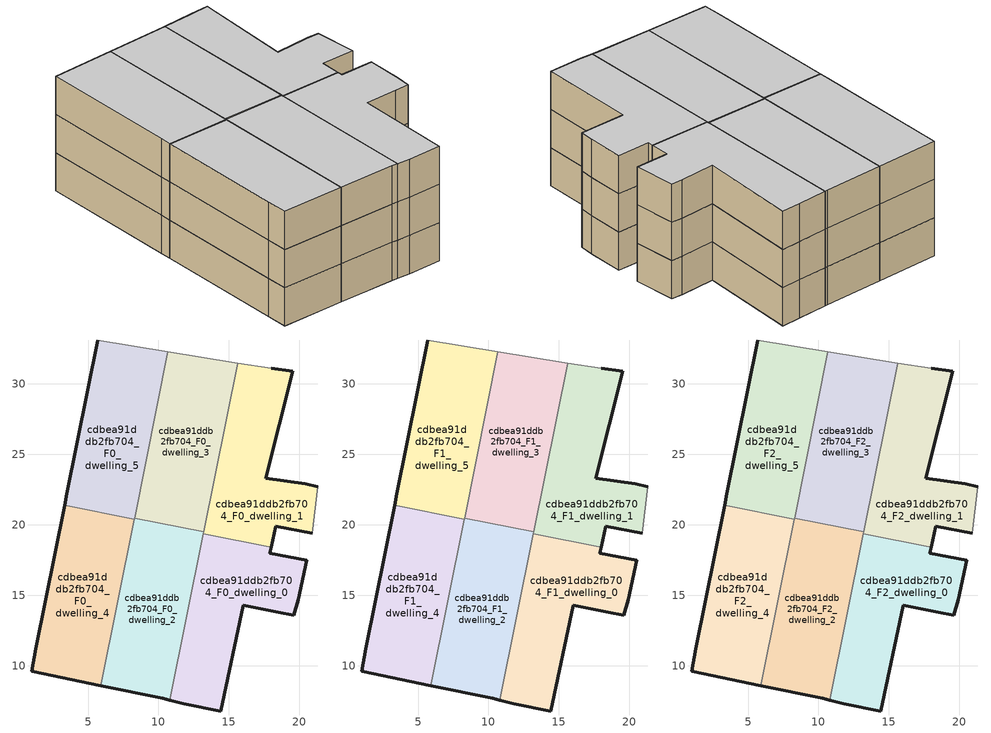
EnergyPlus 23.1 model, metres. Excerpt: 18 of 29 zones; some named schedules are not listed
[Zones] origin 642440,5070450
cdbea91ddb2fb704_F0_dwelling_0
 floor ground (EU_floor_Construction): 14.4,6.78 16.01,14.29 18.51,13.78 19.61,13.58 19.91,14.68 20.51,17.49 17.91,17.99 17.99,18.39 13.18,19.35 10.81,7.54 11.8,7.28 z0
 wall outside (EU_wall_Construction): 17.99,18.39 17.91,17.99 20.51,17.49 19.91,14.68 19.61,13.58 18.51,13.78 16.01,14.29 14.4,6.78 11.8,7.28 10.81,7.54 z0:3
 wall to cdbea91ddb2fb704_F0_dwelling_1 (EU_wall_Construction): 13.18,19.35 17.99,18.39 z0:3
 wall to cdbea91ddb2fb704_F0_dwelling_2 (EU_wall_Construction): 10.81,7.54 13.18,19.35 z0:3
cdbea91ddb2fb704_F0_dwelling_1
 floor ground (EU_floor_Construction): 20.91,19.39 21.31,22.69 20.41,22.89 17.61,23.29 19.51,30.89 18.01,31.1 15.6,31.47 13.18,19.35 17.99,18.39 18.31,19.89 z0
 wall outside (EU_wall_Construction): 20.91,19.39 18.31,19.89 17.99,18.39 / 18.01,31.1 19.51,30.89 17.61,23.29 20.41,22.89 21.31,22.69 z0:3
 wall adiabatic (EU_wall_Construction): 21.31,22.69 20.91,19.39 / 15.6,31.47 18.01,31.1 z0:3
 wall to cdbea91ddb2fb704_F0_dwelling_3 (EU_wall_Construction): 13.2,19.48 15.6,31.47 z0:3
 wall to cdbea91ddb2fb704_F0_dwelling_2 (EU_wall_Construction): 13.18,19.35 13.2,19.48 z0:3
cdbea91ddb2fb704_F0_dwelling_2
 floor ground (EU_floor_Construction): 10.81,7.54 13.2,19.48 8.3,20.47 5.92,8.58 10.3,7.68 z0
 wall outside (EU_wall_Construction): 10.81,7.54 10.3,7.68 5.92,8.58 z0:3
 wall to cdbea91ddb2fb704_F0_dwelling_3 (EU_wall_Construction): 8.3,20.47 13.2,19.48 z0:3
 wall to cdbea91ddb2fb704_F0_dwelling_4 (EU_wall_Construction): 5.92,8.58 8.28,20.38 z0:3
 wall to cdbea91ddb2fb704_F0_dwelling_5 (EU_wall_Construction): 8.28,20.38 8.3,20.47 z0:3
cdbea91ddb2fb704_F0_dwelling_3
 floor ground (EU_floor_Construction): 13.2,19.48 15.6,31.47 15.41,31.5 10.67,32.28 8.3,20.47 z0
 wall adiabatic (EU_wall_Construction): 10.67,32.28 15.41,31.5 15.6,31.47 z0:3
 wall to cdbea91ddb2fb704_F0_dwelling_5 (EU_wall_Construction): 8.3,20.47 10.67,32.28 z0:3
cdbea91ddb2fb704_F0_dwelling_4
 floor ground (EU_floor_Construction): 5.92,8.58 8.28,20.38 3.33,21.38 1.29,11.19 0.99,9.59 z0
 wall outside (EU_wall_Construction): 5.92,8.58 0.99,9.59 1.29,11.19 3.33,21.38 z0:3
 wall to cdbea91ddb2fb704_F0_dwelling_5 (EU_wall_Construction): 3.33,21.38 8.28,20.38 z0:3
cdbea91ddb2fb704_F0_dwelling_5
 floor ground (EU_floor_Construction): 8.28,20.38 10.67,32.28 5.7,33.1 3.5,22.19 3.33,21.38 z0
 wall outside (EU_wall_Construction): 3.33,21.38 3.5,22.19 5.7,33.1 z0:3
 wall adiabatic (EU_wall_Construction): 5.7,33.1 10.67,32.28 z0:3
cdbea91ddb2fb704_F1_dwelling_0
 floor to cdbea91ddb2fb704_F0_dwelling_0 (EU_floor_Construction): 14.4,6.78 16.01,14.29 18.51,13.78 19.61,13.58 19.91,14.68 20.51,17.49 17.91,17.99 17.99,18.39 13.18,19.35 10.81,7.54 11.8,7.28 z3
 wall outside (EU_wall_Construction): 17.99,18.39 17.91,17.99 20.51,17.49 19.91,14.68 19.61,13.58 18.51,13.78 16.01,14.29 14.4,6.78 11.8,7.28 10.81,7.54 z3:6
 wall to cdbea91ddb2fb704_F1_dwelling_1 (EU_wall_Construction): 13.18,19.35 17.99,18.39 z3:6
 wall to cdbea91ddb2fb704_F1_dwelling_2 (EU_wall_Construction): 10.81,7.54 13.18,19.35 z3:6
cdbea91ddb2fb704_F1_dwelling_1
 floor to cdbea91ddb2fb704_F0_dwelling_1 (EU_floor_Construction): 20.91,19.39 21.31,22.69 20.41,22.89 17.61,23.29 19.51,30.89 18.01,31.1 15.6,31.47 13.18,19.35 17.99,18.39 18.31,19.89 z3
 wall outside (EU_wall_Construction): 20.91,19.39 18.31,19.89 17.99,18.39 / 18.01,31.1 19.51,30.89 17.61,23.29 20.41,22.89 21.31,22.69 z3:6
 wall adiabatic (EU_wall_Construction): 21.31,22.69 20.91,19.39 / 15.6,31.47 18.01,31.1 z3:6
 wall to cdbea91ddb2fb704_F1_dwelling_3 (EU_wall_Construction): 13.2,19.48 15.6,31.47 z3:6
 wall to cdbea91ddb2fb704_F1_dwelling_2 (EU_wall_Construction): 13.18,19.35 13.2,19.48 z3:6
cdbea91ddb2fb704_F1_dwelling_2
 floor to cdbea91ddb2fb704_F0_dwelling_2 (EU_floor_Construction): 10.81,7.54 13.2,19.48 8.3,20.47 5.92,8.58 10.3,7.68 z3
 wall outside (EU_wall_Construction): 10.81,7.54 10.3,7.68 5.92,8.58 z3:6
 wall to cdbea91ddb2fb704_F1_dwelling_3 (EU_wall_Construction): 8.3,20.47 13.2,19.48 z3:6
 wall to cdbea91ddb2fb704_F1_dwelling_4 (EU_wall_Construction): 5.92,8.58 8.28,20.38 z3:6
 wall to cdbea91ddb2fb704_F1_dwelling_5 (EU_wall_Construction): 8.28,20.38 8.3,20.47 z3:6
cdbea91ddb2fb704_F1_dwelling_3
 floor to cdbea91ddb2fb704_F0_dwelling_3 (EU_floor_Construction): 13.2,19.48 15.6,31.47 15.41,31.5 10.67,32.28 8.3,20.47 z3
 wall adiabatic (EU_wall_Construction): 10.67,32.28 15.41,31.5 15.6,31.47 z3:6
 wall to cdbea91ddb2fb704_F1_dwelling_5 (EU_wall_Construction): 8.3,20.47 10.67,32.28 z3:6
cdbea91ddb2fb704_F1_dwelling_4
 floor to cdbea91ddb2fb704_F0_dwelling_4 (EU_floor_Construction): 5.92,8.58 8.28,20.38 3.33,21.38 1.29,11.19 0.99,9.59 z3
 wall outside (EU_wall_Construction): 5.92,8.58 0.99,9.59 1.29,11.19 3.33,21.38 z3:6
 wall to cdbea91ddb2fb704_F1_dwelling_5 (EU_wall_Construction): 3.33,21.38 8.28,20.38 z3:6
cdbea91ddb2fb704_F1_dwelling_5
 floor to cdbea91ddb2fb704_F0_dwelling_5 (EU_floor_Construction): 8.28,20.38 10.67,32.28 5.7,33.1 3.5,22.19 3.33,21.38 z3
 wall outside (EU_wall_Construction): 3.33,21.38 3.5,22.19 5.7,33.1 z3:6
 wall adiabatic (EU_wall_Construction): 5.7,33.1 10.67,32.28 z3:6
cdbea91ddb2fb704_F2_dwelling_0
 floor to cdbea91ddb2fb704_F1_dwelling_0 (EU_floor_Construction): 14.4,6.78 16.01,14.29 18.51,13.78 19.61,13.58 19.91,14.68 20.51,17.49 17.91,17.99 17.99,18.39 13.18,19.35 10.81,7.54 11.8,7.28 z6
 wall outside (EU_wall_Construction): 17.99,18.39 17.91,17.99 20.51,17.49 19.91,14.68 19.61,13.58 18.51,13.78 16.01,14.29 14.4,6.78 11.8,7.28 10.81,7.54 z6:9
 wall to cdbea91ddb2fb704_F2_dwelling_1 (EU_wall_Construction): 13.18,19.35 17.99,18.39 z6:9
 wall to cdbea91ddb2fb704_F2_dwelling_2 (EU_wall_Construction): 10.81,7.54 13.18,19.35 z6:9
 ceiling to cdbea91ddb2fb704_F3_dwelling_0 (EU_floor_Construction): 20.51,17.49 19.91,14.68 19.61,13.58 18.51,13.78 16.01,14.29 14.4,6.78 11.8,7.28 10.81,7.54 13.18,19.35 17.99,18.39 17.91,17.99 z9
cdbea91ddb2fb704_F2_dwelling_1
 floor to cdbea91ddb2fb704_F1_dwelling_1 (EU_floor_Construction): 20.91,19.39 21.31,22.69 20.41,22.89 17.61,23.29 19.51,30.89 18.01,31.1 15.6,31.47 13.18,19.35 17.99,18.39 18.31,19.89 z6
 wall outside (EU_wall_Construction): 20.91,19.39 18.31,19.89 17.99,18.39 / 18.01,31.1 19.51,30.89 17.61,23.29 20.41,22.89 21.31,22.69 z6:9
 wall adiabatic (EU_wall_Construction): 21.31,22.69 20.91,19.39 / 15.6,31.47 18.01,31.1 z6:9
 wall to cdbea91ddb2fb704_F2_dwelling_3 (EU_wall_Construction): 13.2,19.48 15.6,31.47 z6:9
 wall to cdbea91ddb2fb704_F2_dwelling_2 (EU_wall_Construction): 13.18,19.35 13.2,19.48 z6:9
 ceiling to cdbea91ddb2fb704_F3_dwelling_1 (EU_floor_Construction): 19.51,30.89 17.61,23.29 20.41,22.89 21.31,22.69 20.91,19.39 18.31,19.89 17.99,18.39 13.18,19.35 15.6,31.47 18.01,31.1 z9
cdbea91ddb2fb704_F2_dwelling_2
 floor to cdbea91ddb2fb704_F1_dwelling_2 (EU_floor_Construction): 10.81,7.54 13.2,19.48 8.3,20.47 5.92,8.58 10.3,7.68 z6
 wall outside (EU_wall_Construction): 10.81,7.54 10.3,7.68 5.92,8.58 z6:9
 wall to cdbea91ddb2fb704_F2_dwelling_3 (EU_wall_Construction): 8.3,20.47 13.2,19.48 z6:9
 wall to cdbea91ddb2fb704_F2_dwelling_4 (EU_wall_Construction): 5.92,8.58 8.28,20.38 z6:9
 wall to cdbea91ddb2fb704_F2_dwelling_5 (EU_wall_Construction): 8.28,20.38 8.3,20.47 z6:9
 ceiling to cdbea91ddb2fb704_F3_dwelling_2 (EU_floor_Construction): 13.2,19.48 10.81,7.54 10.3,7.68 5.92,8.58 8.3,20.47 z9
cdbea91ddb2fb704_F2_dwelling_3
 floor to cdbea91ddb2fb704_F1_dwelling_3 (EU_floor_Construction): 13.2,19.48 15.6,31.47 15.41,31.5 10.67,32.28 8.3,20.47 z6
 wall adiabatic (EU_wall_Construction): 10.67,32.28 15.41,31.5 15.6,31.47 z6:9
 wall to cdbea91ddb2fb704_F2_dwelling_5 (EU_wall_Construction): 8.3,20.47 10.67,32.28 z6:9
 ceiling to cdbea91ddb2fb704_F3_dwelling_3 (EU_floor_Construction): 15.41,31.5 15.6,31.47 13.2,19.48 8.3,20.47 10.67,32.28 z9
cdbea91ddb2fb704_F2_dwelling_4
 floor to cdbea91ddb2fb704_F1_dwelling_4 (EU_floor_Construction): 5.92,8.58 8.28,20.38 3.33,21.38 1.29,11.19 0.99,9.59 z6
 wall outside (EU_wall_Construction): 5.92,8.58 0.99,9.59 1.29,11.19 3.33,21.38 z6:9
 wall to cdbea91ddb2fb704_F2_dwelling_5 (EU_wall_Construction): 3.33,21.38 8.28,20.38 z6:9
 ceiling to cdbea91ddb2fb704_F3_dwelling_4 (EU_floor_Construction): 8.28,20.38 5.92,8.58 0.99,9.59 1.29,11.19 3.33,21.38 z9
cdbea91ddb2fb704_F2_dwelling_5
 floor to cdbea91ddb2fb704_F1_dwelling_5 (EU_floor_Construction): 8.28,20.38 10.67,32.28 5.7,33.1 3.5,22.19 3.33,21.38 z6
 wall outside (EU_wall_Construction): 3.33,21.38 3.5,22.19 5.7,33.1 z6:9
 wall adiabatic (EU_wall_Construction): 5.7,33.1 10.67,32.28 z6:9
 ceiling to cdbea91ddb2fb704_F3_dwelling_5 (EU_floor_Construction): 10.67,32.28 8.28,20.38 3.33,21.38 3.5,22.19 5.7,33.1 z9
[Building]
EU S2 Campaign: North Axis=0; Terrain=City; Solar Distribution=FullExterior
[Site:Location]
Lyon-Bron: Latitude=45.75; Longitude=5; Time Zone=1; Elevation=198
[SizingPeriod:WeatherFileDays]
AnnualSizingPeriod: Begin Month=1; Begin Day of Month=1; End Month=12; End Day of Month=31; Day of Week for Start Day=Monday; Use Weather File Daylight Saving Period=No; Use Weather File Rain and Snow Indicators=No
[MATERIAL]
EU_InternalMass_Material: Roughness=MediumRough; Thickness=0.1; Conductivity=1; Density=1800; Specific Heat=900; Thermal Absorptance=0.9; Solar Absorptance=0.7; Visible Absorptance=0.7
[MATERIAL:NOMASS] Roughness=MediumRough; Thermal Absorptance=0.9; Solar Absorptance=0.7; Visible Absorptance=0.7
Name | Thermal Resistance
EU_wall_NoMass | 0.776494
EU_floor_NoMass | 0.421597
[CONSTRUCTION]
EU_wall_Construction: EU_wall_NoMass
EU_floor_Construction: EU_floor_NoMass
EU_InternalMass_Construction: EU_InternalMass_Material
[ZONE] Type=1; Multiplier=1; Ceiling Height=autocalculate; Floor Area=autocalculate; Part of Total Floor Area=Yes
Name | Volume
cdbea91ddb2fb704_F0_dwelling_0; cdbea91ddb2fb704_F1_dwelling_0; cdbea91ddb2fb704_F2_dwelling_0 | 182.081
cdbea91ddb2fb704_F0_dwelling_1; cdbea91ddb2fb704_F1_dwelling_1; cdbea91ddb2fb704_F2_dwelling_1 | 182.076
cdbea91ddb2fb704_F0_dwelling_2; cdbea91ddb2fb704_F1_dwelling_2; cdbea91ddb2fb704_F2_dwelling_2 | 182.073
cdbea91ddb2fb704_F0_dwelling_3; cdbea91ddb2fb704_F1_dwelling_3; cdbea91ddb2fb704_F2_dwelling_3 | 182.082
cdbea91ddb2fb704_F0_dwelling_4; cdbea91ddb2fb704_F1_dwelling_4; cdbea91ddb2fb704_F2_dwelling_4 | 182.106
cdbea91ddb2fb704_F0_dwelling_5; cdbea91ddb2fb704_F1_dwelling_5; cdbea91ddb2fb704_F2_dwelling_5 | 182.093
[INTERNALMASS] Construction=EU_InternalMass_Construction
Name | Zone or ZoneList | Surface Area
cdbea91ddb2fb704_F0_dwelling_0_EU_InternalMass | cdbea91ddb2fb704_F0_dwelling_0 | 60.6934
cdbea91ddb2fb704_F0_dwelling_1_EU_InternalMass | cdbea91ddb2fb704_F0_dwelling_1 | 60.6924
cdbea91ddb2fb704_F0_dwelling_2_EU_InternalMass | cdbea91ddb2fb704_F0_dwelling_2 | 60.6907
cdbea91ddb2fb704_F0_dwelling_3_EU_InternalMass | cdbea91ddb2fb704_F0_dwelling_3 | 60.6942
cdbea91ddb2fb704_F0_dwelling_4_EU_InternalMass | cdbea91ddb2fb704_F0_dwelling_4 | 60.7017
cdbea91ddb2fb704_F0_dwelling_5_EU_InternalMass | cdbea91ddb2fb704_F0_dwelling_5 | 60.6978
cdbea91ddb2fb704_F1_dwelling_0_EU_InternalMass | cdbea91ddb2fb704_F1_dwelling_0 | 60.6934
cdbea91ddb2fb704_F1_dwelling_1_EU_InternalMass | cdbea91ddb2fb704_F1_dwelling_1 | 60.6924
cdbea91ddb2fb704_F1_dwelling_2_EU_InternalMass | cdbea91ddb2fb704_F1_dwelling_2 | 60.6907
cdbea91ddb2fb704_F1_dwelling_3_EU_InternalMass | cdbea91ddb2fb704_F1_dwelling_3 | 60.6942
cdbea91ddb2fb704_F1_dwelling_4_EU_InternalMass | cdbea91ddb2fb704_F1_dwelling_4 | 60.7017
cdbea91ddb2fb704_F1_dwelling_5_EU_InternalMass | cdbea91ddb2fb704_F1_dwelling_5 | 60.6978
cdbea91ddb2fb704_F2_dwelling_0_EU_InternalMass | cdbea91ddb2fb704_F2_dwelling_0 | 60.6934
cdbea91ddb2fb704_F2_dwelling_1_EU_InternalMass | cdbea91ddb2fb704_F2_dwelling_1 | 60.6924
cdbea91ddb2fb704_F2_dwelling_2_EU_InternalMass | cdbea91ddb2fb704_F2_dwelling_2 | 60.6907
cdbea91ddb2fb704_F2_dwelling_3_EU_InternalMass | cdbea91ddb2fb704_F2_dwelling_3 | 60.6942
cdbea91ddb2fb704_F2_dwelling_4_EU_InternalMass | cdbea91ddb2fb704_F2_dwelling_4 | 60.7017
cdbea91ddb2fb704_F2_dwelling_5_EU_InternalMass | cdbea91ddb2fb704_F2_dwelling_5 | 60.6978
[OTHEREQUIPMENT] Fuel Type=Electricity; Design Level Calculation Method=Watts/Area; Power per Zone Floor Area=1; Fraction Latent=0; Fraction Radiant=0; Fraction Lost=0; Carbon Dioxide Generation Rate=0; EndUse Subcategory=EU_Step8_InternalGains
Name | Zone or ZoneList or Space or SpaceList | Schedule
EU_Step8_InternalGain_cdbea91ddb2fb704_F0_dwelling_0_f000 | cdbea91ddb2fb704_F0_dwelling_0 | EU_Step8_GainSchedule_cdbea91ddb2fb704_F0_dwelling_0_f000
EU_Step8_InternalGain_cdbea91ddb2fb704_F0_dwelling_1_f000 | cdbea91ddb2fb704_F0_dwelling_1 | EU_Step8_GainSchedule_cdbea91ddb2fb704_F0_dwelling_1_f000
EU_Step8_InternalGain_cdbea91ddb2fb704_F0_dwelling_2_f000 | cdbea91ddb2fb704_F0_dwelling_2 | EU_Step8_GainSchedule_cdbea91ddb2fb704_F0_dwelling_2_f000
EU_Step8_InternalGain_cdbea91ddb2fb704_F0_dwelling_3_f000 | cdbea91ddb2fb704_F0_dwelling_3 | EU_Step8_GainSchedule_cdbea91ddb2fb704_F0_dwelling_3_f000
EU_Step8_InternalGain_cdbea91ddb2fb704_F0_dwelling_4_f000 | cdbea91ddb2fb704_F0_dwelling_4 | EU_Step8_GainSchedule_cdbea91ddb2fb704_F0_dwelling_4_f000
EU_Step8_InternalGain_cdbea91ddb2fb704_F0_dwelling_5_f000 | cdbea91ddb2fb704_F0_dwelling_5 | EU_Step8_GainSchedule_cdbea91ddb2fb704_F0_dwelling_5_f000
EU_Step8_InternalGain_cdbea91ddb2fb704_F1_dwelling_0_f000 | cdbea91ddb2fb704_F1_dwelling_0 | EU_Step8_GainSchedule_cdbea91ddb2fb704_F1_dwelling_0_f000
EU_Step8_InternalGain_cdbea91ddb2fb704_F1_dwelling_1_f000 | cdbea91ddb2fb704_F1_dwelling_1 | EU_Step8_GainSchedule_cdbea91ddb2fb704_F1_dwelling_1_f000
EU_Step8_InternalGain_cdbea91ddb2fb704_F1_dwelling_2_f000 | cdbea91ddb2fb704_F1_dwelling_2 | EU_Step8_GainSchedule_cdbea91ddb2fb704_F1_dwelling_2_f000
EU_Step8_InternalGain_cdbea91ddb2fb704_F1_dwelling_3_f000 | cdbea91ddb2fb704_F1_dwelling_3 | EU_Step8_GainSchedule_cdbea91ddb2fb704_F1_dwelling_3_f000
EU_Step8_InternalGain_cdbea91ddb2fb704_F1_dwelling_4_f000 | cdbea91ddb2fb704_F1_dwelling_4 | EU_Step8_GainSchedule_cdbea91ddb2fb704_F1_dwelling_4_f000
EU_Step8_InternalGain_cdbea91ddb2fb704_F1_dwelling_5_f000 | cdbea91ddb2fb704_F1_dwelling_5 | EU_Step8_GainSchedule_cdbea91ddb2fb704_F1_dwelling_5_f000
EU_Step8_InternalGain_cdbea91ddb2fb704_F2_dwelling_0_f000 | cdbea91ddb2fb704_F2_dwelling_0 | EU_Step8_GainSchedule_cdbea91ddb2fb704_F2_dwelling_0_f000
EU_Step8_InternalGain_cdbea91ddb2fb704_F2_dwelling_1_f000 | cdbea91ddb2fb704_F2_dwelling_1 | EU_Step8_GainSchedule_cdbea91ddb2fb704_F2_dwelling_1_f000
EU_Step8_InternalGain_cdbea91ddb2fb704_F2_dwelling_2_f000 | cdbea91ddb2fb704_F2_dwelling_2 | EU_Step8_GainSchedule_cdbea91ddb2fb704_F2_dwelling_2_f000
EU_Step8_InternalGain_cdbea91ddb2fb704_F2_dwelling_3_f000 | cdbea91ddb2fb704_F2_dwelling_3 | EU_Step8_GainSchedule_cdbea91ddb2fb704_F2_dwelling_3_f000
EU_Step8_InternalGain_cdbea91ddb2fb704_F2_dwelling_4_f000 | cdbea91ddb2fb704_F2_dwelling_4 | EU_Step8_GainSchedule_cdbea91ddb2fb704_F2_dwelling_4_f000
EU_Step8_InternalGain_cdbea91ddb2fb704_F2_dwelling_5_f000 | cdbea91ddb2fb704_F2_dwelling_5 | EU_Step8_GainSchedule_cdbea91ddb2fb704_F2_dwelling_5_f000
[ZONEVENTILATION:DESIGNFLOWRATE] Schedule=EU_AlwaysOn; Design Flow Rate Calculation Method=AirChanges/Hour; Air Changes per Hour=0.693814; Ventilation Type=Natural; Fan Pressure Rise=0; Fan Total Efficiency=1; Constant Term Coefficient=1; Temperature Term Coefficient=0; Velocity Term Coefficient=0; Velocity Squared Term Coefficient=0; Minimum Indoor Temperature=-100; Maximum Indoor Temperature=100; Delta Temperature=-100; Minimum Outdoor Temperature=-100; Maximum Outdoor Temperature=100; Maximum Wind Speed=40
Name | Zone or ZoneList or Space or SpaceList
EU_ConstantAir_cdbea91ddb2fb704_F0_dwelling_0 | cdbea91ddb2fb704_F0_dwelling_0
EU_ConstantAir_cdbea91ddb2fb704_F0_dwelling_1 | cdbea91ddb2fb704_F0_dwelling_1
EU_ConstantAir_cdbea91ddb2fb704_F0_dwelling_2 | cdbea91ddb2fb704_F0_dwelling_2
EU_ConstantAir_cdbea91ddb2fb704_F0_dwelling_3 | cdbea91ddb2fb704_F0_dwelling_3
EU_ConstantAir_cdbea91ddb2fb704_F0_dwelling_4 | cdbea91ddb2fb704_F0_dwelling_4
EU_ConstantAir_cdbea91ddb2fb704_F0_dwelling_5 | cdbea91ddb2fb704_F0_dwelling_5
EU_ConstantAir_cdbea91ddb2fb704_F1_dwelling_0 | cdbea91ddb2fb704_F1_dwelling_0
EU_ConstantAir_cdbea91ddb2fb704_F1_dwelling_1 | cdbea91ddb2fb704_F1_dwelling_1
EU_ConstantAir_cdbea91ddb2fb704_F1_dwelling_2 | cdbea91ddb2fb704_F1_dwelling_2
EU_ConstantAir_cdbea91ddb2fb704_F1_dwelling_3 | cdbea91ddb2fb704_F1_dwelling_3
EU_ConstantAir_cdbea91ddb2fb704_F1_dwelling_4 | cdbea91ddb2fb704_F1_dwelling_4
EU_ConstantAir_cdbea91ddb2fb704_F1_dwelling_5 | cdbea91ddb2fb704_F1_dwelling_5
EU_ConstantAir_cdbea91ddb2fb704_F2_dwelling_0 | cdbea91ddb2fb704_F2_dwelling_0
EU_ConstantAir_cdbea91ddb2fb704_F2_dwelling_1 | cdbea91ddb2fb704_F2_dwelling_1
EU_ConstantAir_cdbea91ddb2fb704_F2_dwelling_2 | cdbea91ddb2fb704_F2_dwelling_2
EU_ConstantAir_cdbea91ddb2fb704_F2_dwelling_3 | cdbea91ddb2fb704_F2_dwelling_3
EU_ConstantAir_cdbea91ddb2fb704_F2_dwelling_4 | cdbea91ddb2fb704_F2_dwelling_4
EU_ConstantAir_cdbea91ddb2fb704_F2_dwelling_5 | cdbea91ddb2fb704_F2_dwelling_5
[HVACTEMPLATE:THERMOSTAT] Constant Heating Setpoint=20; Constant Cooling Setpoint=50
EU_HeatOnly_cdbea91ddb2fb704_F0_dwelling_0; EU_HeatOnly_cdbea91ddb2fb704_F0_dwelling_1; EU_HeatOnly_cdbea91ddb2fb704_F0_dwelling_2; EU_HeatOnly_cdbea91ddb2fb704_F0_dwelling_3; EU_HeatOnly_cdbea91ddb2fb704_F0_dwelling_4; EU_HeatOnly_cdbea91ddb2fb704_F0_dwelling_5; EU_HeatOnly_cdbea91ddb2fb704_F1_dwelling_0; EU_HeatOnly_cdbea91ddb2fb704_F1_dwelling_1; EU_HeatOnly_cdbea91ddb2fb704_F1_dwelling_2; EU_HeatOnly_cdbea91ddb2fb704_F1_dwelling_3; EU_HeatOnly_cdbea91ddb2fb704_F1_dwelling_4; EU_HeatOnly_cdbea91ddb2fb704_F1_dwelling_5; EU_HeatOnly_cdbea91ddb2fb704_F2_dwelling_0; EU_HeatOnly_cdbea91ddb2fb704_F2_dwelling_1; EU_HeatOnly_cdbea91ddb2fb704_F2_dwelling_2; EU_HeatOnly_cdbea91ddb2fb704_F2_dwelling_3; EU_HeatOnly_cdbea91ddb2fb704_F2_dwelling_4; EU_HeatOnly_cdbea91ddb2fb704_F2_dwelling_5; EU_HeatOnly_cdbea91ddb2fb704_F3_dwelling_0; EU_HeatOnly_cdbea91ddb2fb704_F3_dwelling_1; EU_HeatOnly_cdbea91ddb2fb704_F3_dwelling_2; EU_HeatOnly_cdbea91ddb2fb704_F3_dwelling_3; EU_HeatOnly_cdbea91ddb2fb704_F3_dwelling_4; EU_HeatOnly_cdbea91ddb2fb704_F3_dwelling_5; EU_HeatOnly_cdbea91ddb2fb704_F4_dwelling_0; EU_HeatOnly_cdbea91ddb2fb704_F4_dwelling_1; EU_HeatOnly_cdbea91ddb2fb704_F4_dwelling_2; EU_HeatOnly_cdbea91ddb2fb704_F4_dwelling_3; EU_HeatOnly_cdbea91ddb2fb704_F4_dwelling_4
[HVACTEMPLATE:ZONE:IDEALLOADSAIRSYSTEM] System Availability Schedule=EU_AlwaysOn; Maximum Heating Supply Air Temperature=50; Minimum Cooling Supply Air Temperature=13; Maximum Heating Supply Air Humidity Ratio=0.0156; Minimum Cooling Supply Air Humidity Ratio=0.0077; Heating Limit=NoLimit; Cooling Limit=NoLimit; Heating Availability Schedule=EU_AlwaysOn; Cooling Availability Schedule=EU_CoolingOff; Dehumidification Control Type=ConstantSensibleHeatRatio; Cooling Sensible Heat Ratio=0.7; Dehumidification Setpoint=60; Humidification Control Type=None; Humidification Setpoint=30; Outdoor Air Method=None; Outdoor Air Flow Rate per Person=0.00944; Outdoor Air Flow Rate per Zone Floor Area=0; Outdoor Air Flow Rate per Zone=0; Demand Controlled Ventilation Type=None; Outdoor Air Economizer Type=NoEconomizer; Heat Recovery Type=None; Sensible Heat Recovery Effectiveness=0.7; Latent Heat Recovery Effectiveness=0.65
Name | Template Thermostat
cdbea91ddb2fb704_F0_dwelling_0 | EU_HeatOnly_cdbea91ddb2fb704_F0_dwelling_0
cdbea91ddb2fb704_F0_dwelling_1 | EU_HeatOnly_cdbea91ddb2fb704_F0_dwelling_1
cdbea91ddb2fb704_F0_dwelling_2 | EU_HeatOnly_cdbea91ddb2fb704_F0_dwelling_2
cdbea91ddb2fb704_F0_dwelling_3 | EU_HeatOnly_cdbea91ddb2fb704_F0_dwelling_3
cdbea91ddb2fb704_F0_dwelling_4 | EU_HeatOnly_cdbea91ddb2fb704_F0_dwelling_4
cdbea91ddb2fb704_F0_dwelling_5 | EU_HeatOnly_cdbea91ddb2fb704_F0_dwelling_5
cdbea91ddb2fb704_F1_dwelling_0 | EU_HeatOnly_cdbea91ddb2fb704_F1_dwelling_0
